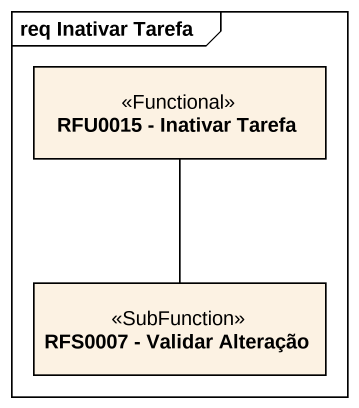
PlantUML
@startuml
mainframe req Inativar Tarefa
hide circle
hide empty members
class "RFU0015 - Inativar Tarefa" as RFU0015_Inativar_Tarefa <<Functional>>
class "RFS0007 - Validar Alteração" as RFS0007_Validar_Alteração <<SubFunction>>
RFU0015_Inativar_Tarefa -- RFS0007_Validar_Alteração
@enduml
